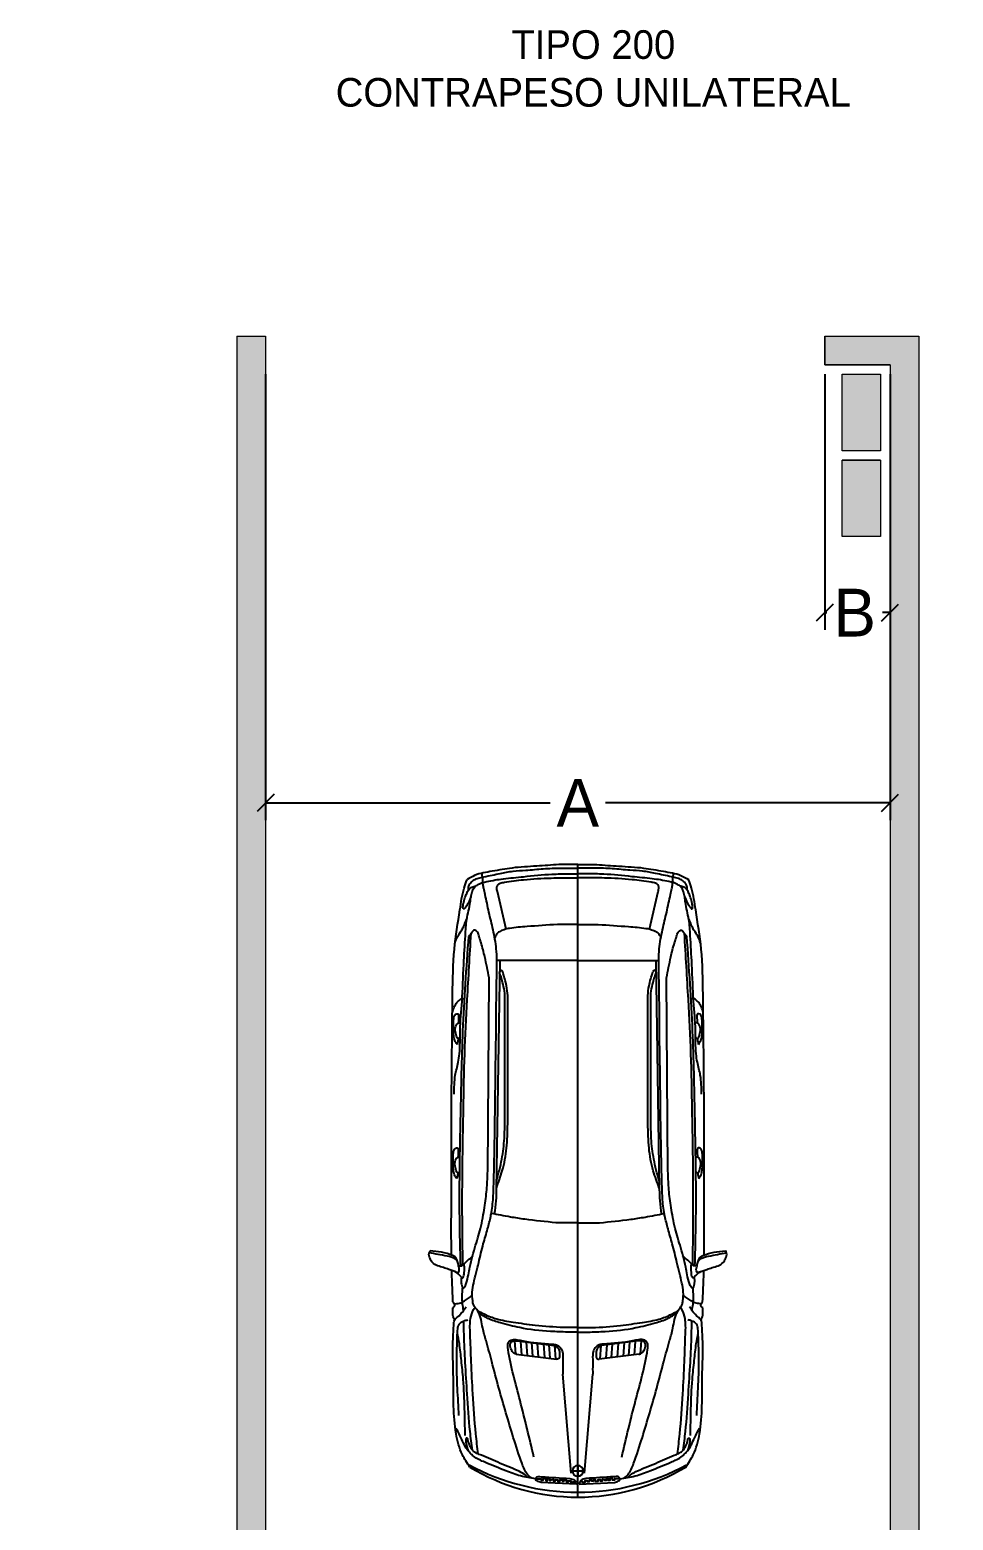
# Model space of a CAD drawing. Header units: millimetres. Extents: x -91473 to 54282, y -59594 to -16661.
# Drawn here: x -20972 to -16138, y -24462 to -16661 of the extents above; entities that cross this region are included whole.
import ezdxf

# ---------------------------------------------------------------- set-up
doc = ezdxf.new("R2010")
doc.units = ezdxf.units.MM
doc.header["$LTSCALE"] = 50
doc.header["$PDMODE"] = 3
doc.header["$PDSIZE"] = -20
doc.styles.get("Standard").update_dxf_attribs({"font": 'cdm.shx'})
doc.dimstyles.new('ELIAS', dxfattribs={"dimscale": 500, "dimtxt": 0.45, "dimasz": 0.18, "dimexe": 0.18, "dimexo": 0.1, "dimgap": 0.09, "dimtad": 0, "dimtih": 1, "dimtoh": 1, "dimdec": 0, "dimzin": 0, "dimdsep": 46, "dimtxsty": 'Standard', "dimcen": 0.09, "dimadec": 0, "dimazin": 0, "dimtfac": 1, "dimtdec": 0, "dimtofl": 0, "dimtmove": 0, "dimatfit": 3, "dimfxl": 1, "dimtolj": 1, "dimtzin": 0, "dimarcsym": 0})

# ---------------------------------------------------------------- blocks, each defined once
blk = doc.blocks.new('_Oblique')
at = {"color": 0, "linetype": 'ByBlock', "lineweight": -2}
blk.add_line((-0.5, -0.5), (0.5, 0.5), dxfattribs=at)
blk = doc.blocks.new('*D27')
at = {"color": 0, "lineweight": -2, "transparency": 16777216}
for p, q in [((-19737.8, -18463.7), (-19737.8, -20797.2)), ((-16468.8, -18463.7), (-16468.8, -20797.2)), ((-19737.8, -20707.2), (-18248.3, -20707.2)), ((-16468.8, -20707.2), (-17958.3, -20707.2))]:
    blk.add_line(p, q, dxfattribs=at)
at = {"layer": 'Defpoints', "color": 0, "lineweight": 30, "transparency": 16777216}
for p in [(-19737.8, -18413.7), (-16468.8, -18413.7), (-16468.8, -20707.2)]:
    blk.add_point(p, dxfattribs=at)
at = {"color": 0, "lineweight": -2, "transparency": 16777216, "xscale": 90, "yscale": 90, "zscale": 90, "rotation": 180}
blk.add_blockref('_Oblique', (-19737.8, -20707.2), dxfattribs=at)
at = {"color": 0, "lineweight": -2, "transparency": 16777216, "xscale": 90, "yscale": 90, "zscale": 90}
blk.add_blockref('_Oblique', (-16468.8, -20707.2), dxfattribs=at)
at = {"color": 0, "lineweight": 18, "transparency": 16777216, "insert": (-18103.3, -20707.2), "char_height": 250, "attachment_point": 5}
blk.add_mtext('\\A1;A', dxfattribs=at)
blk = doc.blocks.new('*D29')
at = {"color": 0, "lineweight": -2, "transparency": 16777216}
for p, q in [((-16810.9, -18463.7), (-16810.9, -19801.3)), ((-16468.8, -18463.7), (-16468.8, -19801.3)), ((-16810.9, -19711.3), (-16798.8, -19711.3)), ((-16468.8, -19711.3), (-16508.8, -19711.3))]:
    blk.add_line(p, q, dxfattribs=at)
at = {"layer": 'Defpoints', "color": 0, "lineweight": 30, "transparency": 16777216}
for p in [(-16810.9, -18413.7), (-16468.8, -18413.7), (-16468.8, -19711.3)]:
    blk.add_point(p, dxfattribs=at)
at = {"color": 0, "lineweight": -2, "transparency": 16777216, "xscale": 90, "yscale": 90, "zscale": 90, "rotation": 180}
blk.add_blockref('_Oblique', (-16810.9, -19711.3), dxfattribs=at)
at = {"color": 0, "lineweight": -2, "transparency": 16777216, "xscale": 90, "yscale": 90, "zscale": 90}
blk.add_blockref('_Oblique', (-16468.8, -19711.3), dxfattribs=at)
at = {"color": 0, "lineweight": 18, "transparency": 16777216, "insert": (-16653.8, -19711.3), "char_height": 250, "attachment_point": 5}
blk.add_mtext('\\A1;B', dxfattribs=at)

msp = doc.modelspace()

# ---------------------------------------------------------------- hatches: boundary and pattern name
at = {"lineweight": 30}
h = msp.add_hatch(color=6, dxfattribs=at)
h.dxf.hatch_style = 1
h.paths.add_polyline_path([(-19737.8, -18263.7), (-19887.8, -18263.7), (-19887.8, -25185.6), (-16318.8, -25185.6), (-16318.8, -18263.7), (-16810.9, -18263.7), (-16810.9, -18413.7), (-16468.8, -18413.7), (-16468.8, -25035.6), (-19737.8, -25035.6)])
h.paths.add_polyline_path([(-13446.5, -18263.7), (-13596.5, -18263.7), (-13596.5, -25185.6), (-10027.5, -25185.6), (-10027.5, -18263.7), (-10177.5, -18263.7), (-10177.5, -25035.6), (-13446.5, -25035.6)])
h.paths.add_polyline_path([(-12414, -28214.9), (-12414, -28706.9), (-12264, -28706.9), (-12264, -28364.9), (-11147.7, -28364.9), (-11147.7, -28214.9)])
h = msp.add_hatch(color=7, dxfattribs=at)
h.dxf.hatch_style = 1
h.paths.add_polyline_path([(-25406.3, -18463.7), (-25606.3, -18463.7), (-25606.3, -18863.7), (-25406.3, -18863.7)])
h.paths.add_polyline_path([(-22437.3, -18463.7), (-22637.3, -18463.7), (-22637.3, -18863.7), (-22437.3, -18863.7)])
h.paths.add_polyline_path([(-16518.8, -18463.7), (-16718.8, -18463.7), (-16718.8, -18863.7), (-16518.8, -18863.7)])
h.paths.add_polyline_path([(-16518.8, -18913.7), (-16718.8, -18913.7), (-16718.8, -19313.7), (-16518.8, -19313.7)])
h.paths.add_polyline_path([(-13196.5, -24585.6), (-13396.5, -24585.6), (-13396.5, -24985.6), (-13196.5, -24985.6)])
h.paths.add_polyline_path([(-10227.5, -24585.6), (-10427.5, -24585.6), (-10427.5, -24985.6), (-10227.5, -24985.6)])

# ---------------------------------------------------------------- linework, layer by layer
at = {"lineweight": 18}
for p, q in [((-19887.8, -18263.7), (-19887.8, -25185.6)), ((-19887.8, -18263.7), (-19737.8, -18263.7)), ((-19737.8, -18263.7), (-19737.8, -25035.6)), ((-16810.9, -18263.7), (-16810.9, -18413.7)), ((-16810.9, -18263.7), (-16318.8, -18263.7)), ((-16810.9, -18263.7), (-16318.8, -18263.7)), ((-16810.9, -18413.7), (-16810.9, -18263.7)), ((-16318.8, -18263.7), (-16318.8, -25185.6)), ((-16810.9, -18413.7), (-16468.8, -18413.7)), ((-16468.8, -18413.7), (-16810.9, -18413.7)), ((-16718.8, -18463.7), (-16518.8, -18463.7)), ((-16718.8, -18863.7), (-16718.8, -18463.7)), ((-16518.8, -18463.7), (-16518.8, -18863.7)), ((-16468.8, -18413.7), (-16468.8, -25035.6)), ((-16518.8, -18863.7), (-16718.8, -18863.7)), ((-16718.8, -18913.7), (-16518.8, -18913.7)), ((-16718.8, -19313.7), (-16718.8, -18913.7)), ((-16518.8, -18913.7), (-16718.8, -18913.7)), ((-16518.8, -18913.7), (-16518.8, -19313.7)), ((-16518.8, -19313.7), (-16718.8, -19313.7))]:
    msp.add_line(p, q, dxfattribs=at)
for p, q in [((-18103.3, -21030), (-18202.2, -21030)), ((-18192.8, -21048), (-18103.3, -21048)), ((-18103.3, -24341.1), (-18103.3, -21030)), ((-18103.3, -21030), (-18004.4, -21030)), ((-18013.8, -21048), (-18103.3, -21048)), ((-18194.9, -21079.1), (-18103.3, -21079.1)), ((-18187.9, -21099.5), (-18103.3, -21099.5)), ((-18011.7, -21079.1), (-18103.3, -21079.1)), ((-18018.6, -21099.5), (-18103.3, -21099.5)), ((-18478, -21367.7), (-18524, -21171.3)), ((-17728.6, -21367.7), (-17682.6, -21171.3)), ((-18103.3, -21343.2), (-18210.4, -21343.2)), ((-18103.3, -21343.2), (-17996.2, -21343.2)), ((-18512.3, -21531.6), (-18529.9, -22730.8)), ((-18103.3, -21531.6), (-18526.9, -21531.6)), ((-18103.3, -21531.6), (-17679.7, -21531.6)), ((-17694.3, -21531.6), (-17676.7, -22730.8)), ((-18575.2, -22635), (-18567.8, -21622.9)), ((-17631.4, -22635), (-17638.8, -21622.9)), ((-18486, -22334), (-18486, -21744.3)), ((-18470.4, -22387.6), (-18470.4, -21760.3)), ((-17736.2, -22387.6), (-17736.2, -21760.3)), ((-17720.5, -22334), (-17720.5, -21744.3)), ((-18103.3, -22904.6), (-18217.6, -22904.6)), ((-18103.3, -22904.6), (-17989, -22904.6)), ((-18103.3, -23453.2), (-18177.3, -23453.2)), ((-18103.3, -23477.3), (-18156.5, -23477.3)), ((-18103.3, -23453.2), (-18029.3, -23453.2)), ((-18103.3, -23477.3), (-18050, -23477.3)), ((-18434.5, -23522.3), (-18429.4, -23591.2)), ((-18420.6, -23523.2), (-18226.6, -23546.6)), ((-18403.3, -23525.4), (-18398.1, -23595.5)), ((-18374.2, -23528.9), (-18369, -23599)), ((-18345.6, -23532.2), (-18340.3, -23602.6)), ((-18315.3, -23535.9), (-18310, -23606.3)), ((-18283.2, -23539.7), (-18278, -23610.2)), ((-18254.9, -23543.2), (-18249.7, -23613.7)), ((-18224.6, -23547.7), (-18219.4, -23617.5)), ((-17982, -23547.7), (-17987.2, -23617.5)), ((-17785.9, -23523.2), (-17980, -23546.6)), ((-17951.6, -23543.2), (-17956.9, -23613.7)), ((-17923.4, -23539.7), (-17928.6, -23610.2)), ((-17891.3, -23535.9), (-17896.6, -23606.3)), ((-17861, -23532.2), (-17866.3, -23602.6)), ((-17832.4, -23528.9), (-17837.6, -23599)), ((-17803.3, -23525.4), (-17808.5, -23595.5)), ((-17772.1, -23522.3), (-17777.2, -23591.2)), ((-18425.3, -23592.1), (-18214.8, -23618)), ((-17781.3, -23592.1), (-17991.8, -23618)), ((-18138, -24215.3), (-18181.1, -23697.2)), ((-18068.6, -24215.3), (-18025.5, -23697.2)), ((-18103.3, -24174.9), (-18103.3, -24231.6)), ((-18131.6, -24203.3), (-18075, -24203.3)), ((-18110.9, -24273), (-18295.1, -24263.7)), ((-18095.7, -24273), (-17911.4, -24263.7))]:
    msp.add_line(p, q)
for points in [[(-18324, -24245.5), (-18295.1, -24245.5), (-18295.1, -24252), (-18284.1, -24252), (-18284.1, -24242.9), (-18270.5, -24242.9), (-18270.5, -24253.5), (-18262.4, -24253.5), (-18262.4, -24243.4), (-18251.4, -24243.4), (-18251.4, -24254.5), (-18244.3, -24254.5), (-18244.3, -24248), (-18231.3, -24248), (-18231.3, -24257), (-18221.2, -24257), (-18221.2, -24250), (-18208.1, -24250), (-18208.1, -24258.5), (-18196.6, -24258.5), (-18196.6, -24250.5), (-18184, -24250.5), (-18184, -24257), (-18177, -24257), (-18177, -24251.5), (-18162.9, -24251.5), (-18162.9, -24261.6), (-18153.8, -24261.6), (-18153.8, -24255.5), (-18139.8, -24255.5), (-18139.8, -24265.1), (-18130.2, -24265.1), (-18130.2, -24265.1), (-18130.2, -24260.1), (-18114.3, -24260.7)], [(-17882.5, -24245.5), (-17911.5, -24245.5), (-17911.5, -24252), (-17922.5, -24252), (-17922.5, -24242.9), (-17936.1, -24242.9), (-17936.1, -24253.5), (-17944.1, -24253.5), (-17944.1, -24243.4), (-17955.2, -24243.4), (-17955.2, -24254.5), (-17962.2, -24254.5), (-17962.2, -24248), (-17975.3, -24248), (-17975.3, -24257), (-17985.4, -24257), (-17985.4, -24250), (-17998.4, -24250), (-17998.4, -24258.5), (-18010, -24258.5), (-18010, -24250.5), (-18022.6, -24250.5), (-18022.6, -24257), (-18029.6, -24257), (-18029.6, -24251.5), (-18043.7, -24251.5), (-18043.7, -24261.6), (-18052.7, -24261.6), (-18052.7, -24255.5), (-18066.8, -24255.5), (-18066.8, -24265.1), (-18076.4, -24265.1), (-18076.4, -24265.1), (-18076.4, -24260.1), (-18092.3, -24260.7)]]:
    msp.add_lwpolyline(points)
for centre, radius, start, end in [((-18103.5, -23114.4), 1200.9, 241.72905, 270.01189), ((-18103.3, -24203.3), 28.3, 90, 270), ((-18103, -23114.4), 1200.9, 269.98811, 298.27095), ((-18103.3, -24203.3), 28.3, 270, 90), ((-18100.8, -23240.5), 1100.5, 238.9345, 269.8703), ((-18105.8, -23240.5), 1100.5, 270.1297, 301.0655)]:
    msp.add_arc(centre, radius, start, end)
for points in [[(-18202.2, -21030), (-18318.6, -21038.2), (-18447.2, -21048), (-18551.4, -21065.1), (-18643.3, -21087), (-18683.1, -21108.5)], [(-18674.8, -21161.5), (-18674, -21142.4), (-18665.4, -21127.6), (-18646.1, -21110.3), (-18623.9, -21101.1), (-18594.5, -21094.2), (-18510.1, -21076.5), (-18441.8, -21064.3), (-18375.9, -21059.4), (-18283.9, -21052), (-18192.8, -21048)], [(-17531.8, -21161.5), (-17532.5, -21142.4), (-17541.1, -21127.6), (-17560.5, -21110.3), (-17582.7, -21101.1), (-17612.1, -21094.2), (-17696.5, -21076.5), (-17764.8, -21064.3), (-17830.7, -21059.4), (-17922.7, -21052), (-18013.8, -21048)], [(-18004.4, -21030), (-17888, -21038.2), (-17759.3, -21048), (-17655.2, -21065.1), (-17563.3, -21087), (-17523.5, -21108.5)], [(-18750.2, -22231.7), (-18744.7, -22132.8), (-18729.3, -22064.6), (-18722.7, -22020.7), (-18719.4, -21898.7), (-18709.5, -21747), (-18700.7, -21552.9), (-18691.9, -21402.3), (-18684.2, -21316.6), (-18666.7, -21227.6), (-18663.4, -21201.2), (-18642.5, -21147.4), (-18626, -21134.2), (-18579.9, -21118.8), (-18492.8, -21104.4), (-18387.4, -21093.4), (-18238.8, -21080.2), (-18194.9, -21079.1)], [(-18641.2, -23347.3), (-18649.3, -23333.3), (-18653.6, -23313.2), (-18655.6, -23268), (-18648.1, -23220.4), (-18622.1, -23113), (-18598, -23015.4), (-18575.5, -22936.7), (-18559, -22870.1), (-18555.1, -22850.3), (-18549.1, -22806.2), (-18544.1, -22717.9), (-18540.3, -22553.9), (-18537, -22360.5), (-18533.8, -22093.9), (-18530.8, -21888.1), (-18528.4, -21637.6), (-18526.9, -21528.9), (-18530, -21471.1), (-18546.9, -21371), (-18568.5, -21279.1), (-18588.5, -21186.6), (-18595.4, -21155.1), (-18599.3, -21135), (-18600.3, -21115.1), (-18601.3, -21101.4), (-18603.2, -21089.7), (-18603.6, -21074.5)], [(-18524, -21171.3), (-18526.9, -21148.4), (-18521.6, -21135.5), (-18509.5, -21127.4), (-18487.4, -21122.4), (-18387, -21109.2), (-18242.5, -21100.5), (-18187.9, -21099.5)], [(-17682.6, -21171.3), (-17679.7, -21148.4), (-17685, -21135.5), (-17697.1, -21127.4), (-17719.2, -21122.4), (-17819.6, -21109.2), (-17964, -21100.5), (-18018.6, -21099.5)], [(-17456.4, -22231.7), (-17461.9, -22132.8), (-17477.3, -22064.6), (-17483.9, -22020.7), (-17487.2, -21898.7), (-17497.1, -21747), (-17505.9, -21552.9), (-17514.7, -21402.3), (-17522.3, -21316.6), (-17539.9, -21227.6), (-17543.2, -21201.2), (-17564.1, -21147.4), (-17580.6, -21134.2), (-17626.7, -21118.8), (-17713.8, -21104.4), (-17819.2, -21093.4), (-17967.8, -21080.2), (-18011.7, -21079.1)], [(-17565.4, -23347.3), (-17557.3, -23333.3), (-17553, -23313.2), (-17551, -23268), (-17558.5, -23220.4), (-17584.4, -23113), (-17608.6, -23015.4), (-17631.1, -22936.7), (-17647.6, -22870.1), (-17651.5, -22850.3), (-17657.5, -22806.2), (-17662.5, -22717.9), (-17666.3, -22553.9), (-17669.6, -22360.5), (-17672.7, -22093.9), (-17675.8, -21888.1), (-17678.1, -21637.6), (-17679.7, -21528.9), (-17676.6, -21471.1), (-17659.7, -21371), (-17638.1, -21279.1), (-17618.1, -21186.6), (-17611.2, -21155.1), (-17607.3, -21135), (-17606.3, -21115.1), (-17605.3, -21101.4), (-17603.4, -21089.7), (-17603, -21074.5)], [(-18704.9, -21250.7), (-18701.9, -21233.8), (-18693.9, -21203.5), (-18685, -21181), (-18674.6, -21161.4), (-18658.6, -21148.3), (-18637.2, -21142.2)], [(-18662.6, -21196.3), (-18669, -21212.5), (-18676.3, -21229.4), (-18682.6, -21240.8), (-18690.8, -21252.8), (-18695.9, -21259.6), (-18698.6, -21262), (-18700.3, -21262.1), (-18702.4, -21260.8), (-18703.8, -21257.4), (-18704.9, -21250.7)], [(-17501.7, -21250.7), (-17504.6, -21233.8), (-17512.7, -21203.5), (-17521.6, -21181), (-17531.9, -21161.4), (-17548, -21148.3), (-17569.3, -21142.2)], [(-17544, -21196.3), (-17537.6, -21212.5), (-17530.3, -21229.4), (-17524, -21240.8), (-17515.8, -21252.8), (-17510.6, -21259.6), (-17507.9, -21262), (-17506.3, -21262.1), (-17504.2, -21260.8), (-17502.7, -21257.4), (-17501.7, -21250.7)], [(-18745.9, -21440.6), (-18731.5, -21404.6), (-18712.3, -21375.5), (-18702.4, -21356.3), (-18683.1, -21310.4)], [(-18567.8, -21623), (-18590.2, -21513.3), (-18609.8, -21439.3), (-18620.5, -21406.3), (-18628.5, -21384), (-18635.6, -21376), (-18641.5, -21373.5), (-18648.9, -21375), (-18657.3, -21384.5), (-18674.1, -21405.7)], [(-18210.4, -21343.2), (-18369.2, -21354.4), (-18460.1, -21363.9), (-18489.5, -21370.8), (-18513.6, -21381.2), (-18528.3, -21395), (-18538.4, -21412.7)], [(-17996.2, -21343.2), (-17837.4, -21354.4), (-17746.5, -21363.9), (-17717.1, -21370.8), (-17693, -21381.2), (-17678.3, -21395), (-17668.2, -21412.7)], [(-17638.8, -21623), (-17616.4, -21513.3), (-17596.8, -21439.3), (-17586.1, -21406.3), (-17578.1, -21384), (-17571, -21376), (-17565, -21373.5), (-17557.7, -21375), (-17549.2, -21384.5), (-17532.5, -21405.7)], [(-17460.7, -21440.6), (-17475.1, -21404.6), (-17494.2, -21375.5), (-17504.2, -21356.3), (-17523.4, -21310.4)], [(-18716.3, -23130), (-18720.6, -22953.3), (-18721.8, -22666.1), (-18716.4, -22343), (-18704.4, -21901.8), (-18674.1, -21405.7)], [(-18705.2, -23127), (-18708, -22766.1), (-18702.1, -22311.8), (-18695.4, -22021.3), (-18682, -21737), (-18661.8, -21390.7)], [(-17501.4, -23127), (-17498.6, -22766.1), (-17504.5, -22311.8), (-17511.2, -22021.3), (-17524.6, -21737), (-17544.8, -21390.7)], [(-17490.3, -23130), (-17485.9, -22953.3), (-17484.8, -22666.1), (-17490.2, -22343), (-17502.2, -21901.8), (-17532.5, -21405.7)], [(-18486, -21744.3), (-18487.2, -21691.1), (-18497.3, -21646.5), (-18505.4, -21617.6), (-18513.2, -21595.8), (-18508.8, -21585), (-18503.6, -21583.5), (-18496.6, -21591.6)], [(-18470.4, -21760.3), (-18470.3, -21714.9), (-18476.3, -21665.4), (-18496.6, -21591.6)], [(-17736.2, -21760.3), (-17736.3, -21714.9), (-17730.3, -21665.4), (-17710, -21591.6)], [(-17720.5, -21744.3), (-17719.4, -21691.1), (-17709.3, -21646.5), (-17701.2, -21617.6), (-17693.3, -21595.8), (-17697.7, -21585), (-17703, -21583.5), (-17710, -21591.6)], [(-18760, -21803.9), (-18750, -21776.7), (-18736.2, -21752.4), (-18720.9, -21737.7), (-18714.7, -21732.9), (-18695.8, -21734)], [(-17446.5, -21803.9), (-17456.6, -21776.7), (-17470.4, -21752.4), (-17485.6, -21737.7), (-17491.8, -21732.9), (-17510.8, -21734)], [(-18735.5, -21970.9), (-18744.6, -21956.5), (-18751.7, -21933.7), (-18754.2, -21903.3), (-18752.4, -21833.4), (-18747.8, -21818), (-18737.5, -21810.6), (-18730.1, -21811.9), (-18727.2, -21819.7)], [(-18727.2, -21819.7), (-18727.7, -21847.9), (-18728.9, -21859.6)], [(-17479.4, -21819.7), (-17478.9, -21847.9), (-17477.7, -21859.6)], [(-17471, -21970.9), (-17462, -21956.5), (-17454.9, -21933.7), (-17452.4, -21903.3), (-17454.1, -21833.4), (-17458.8, -21818), (-17469.1, -21810.6), (-17476.4, -21811.9), (-17479.4, -21819.7)], [(-18719.8, -21933.5), (-18724, -21939.1), (-18730.1, -21940.5), (-18735, -21937.3), (-18738.7, -21929), (-18739.2, -21868.5), (-18733.3, -21861.9), (-18725.7, -21858.9), (-18718.8, -21859)], [(-17486.8, -21933.5), (-17482.6, -21939.1), (-17476.4, -21940.5), (-17471.5, -21937.3), (-17467.9, -21929), (-17467.4, -21868.5), (-17473.2, -21861.9), (-17480.8, -21858.9), (-17487.8, -21859)], [(-18728.9, -21940.7), (-18730.6, -21953), (-18735.5, -21970.9)], [(-17477.7, -21940.7), (-17475.9, -21953), (-17471, -21970.9)], [(-18529.8, -22723.5), (-18498.6, -22632.5), (-18476, -22513.8), (-18470.4, -22387.6)], [(-18529.3, -22686.9), (-18501.1, -22571.4), (-18487.9, -22462.8), (-18486, -22334)], [(-17676.8, -22723.5), (-17708, -22632.5), (-17730.6, -22513.8), (-17736.2, -22387.6)], [(-17677.3, -22686.9), (-17705.5, -22571.4), (-17718.7, -22462.8), (-17720.5, -22334)], [(-18737.2, -22673.2), (-18746.3, -22658.7), (-18753.4, -22635.9), (-18755.8, -22605.5), (-18754.1, -22535.7), (-18749.5, -22520.3), (-18739.2, -22512.9), (-18731.8, -22514.1), (-18728.9, -22522)], [(-18728.9, -22522), (-18729.4, -22550.2), (-18730.6, -22561.9)], [(-17477.7, -22522), (-17477.2, -22550.2), (-17476, -22561.9)], [(-17469.3, -22673.2), (-17460.3, -22658.7), (-17453.2, -22635.9), (-17450.7, -22605.5), (-17452.4, -22535.7), (-17457.1, -22520.3), (-17467.4, -22512.9), (-17474.7, -22514.1), (-17477.7, -22522)], [(-18721.5, -22635.8), (-18725.7, -22641.3), (-18731.8, -22642.8), (-18736.7, -22639.6), (-18740.4, -22631.3), (-18740.9, -22570.7), (-18735, -22564.1), (-18727.4, -22561.2), (-18720.5, -22561.3)], [(-17485.1, -22635.8), (-17480.9, -22641.3), (-17474.7, -22642.8), (-17469.8, -22639.6), (-17466.2, -22631.3), (-17465.7, -22570.7), (-17471.6, -22564.1), (-17479.1, -22561.2), (-17486.1, -22561.3)], [(-18730.5, -22642.9), (-18732.3, -22655.3), (-18737.2, -22673.2)], [(-18712.4, -23189.2), (-18713.9, -23202.9), (-18712.1, -23226.2), (-18708.4, -23240.7), (-18707.6, -23244.1), (-18704, -23247.5), (-18698.6, -23244.3), (-18687.5, -23222.7), (-18675.8, -23176.8), (-18668, -23137.3), (-18638.3, -23022.2), (-18609.5, -22921.3), (-18598.2, -22863.8), (-18589.5, -22813.1), (-18579.3, -22720.5), (-18575.2, -22635)], [(-17494.2, -23189.2), (-17492.7, -23202.9), (-17494.5, -23226.2), (-17498.1, -23240.7), (-17499, -23244.1), (-17502.6, -23247.5), (-17508, -23244.3), (-17519.1, -23222.7), (-17530.8, -23176.8), (-17538.6, -23137.3), (-17568.3, -23022.2), (-17597, -22921.3), (-17608.4, -22863.8), (-17617.1, -22813.1), (-17627.3, -22720.5), (-17631.4, -22635)], [(-17476, -22642.9), (-17474.2, -22655.3), (-17469.3, -22673.2)], [(-18529.9, -22730.8), (-18532.4, -22789.9), (-18540.7, -22859)], [(-17676.7, -22730.8), (-17674.2, -22789.9), (-17665.9, -22859)], [(-18217.6, -22904.6), (-18380.3, -22886.6), (-18455.9, -22874.8), (-18556.2, -22856)], [(-17989, -22904.6), (-17826.2, -22886.6), (-17750.7, -22874.8), (-17650.4, -22856)], [(-18712.4, -23189.2), (-18729.6, -23172.9), (-18738.7, -23165.6), (-18778.3, -23148.8), (-18806.2, -23139.5), (-18863.5, -23113.3), (-18876.4, -23091.7), (-18882.2, -23063.2), (-18876.9, -23050.9)], [(-18733.6, -23104.9), (-18748, -23092.6), (-18787.3, -23079.8), (-18881.7, -23061.4)], [(-18740.9, -23164.1), (-18728.6, -23164.8), (-18723.7, -23156.9), (-18725.2, -23142.3), (-18729.7, -23118), (-18736.4, -23097.8), (-18745.4, -23083.6), (-18758.5, -23076.1), (-18876.9, -23050.9)], [(-18727.5, -23130.3), (-18709.8, -23129.4), (-18694.3, -23116.7), (-18651.5, -23077.2)], [(-17479.1, -23130.3), (-17496.8, -23129.4), (-17512.3, -23116.7), (-17555.1, -23077.2)], [(-17494.2, -23189.2), (-17476.9, -23172.9), (-17467.9, -23165.6), (-17428.3, -23148.8), (-17400.3, -23139.5), (-17343, -23113.3), (-17330.2, -23091.7), (-17324.4, -23063.2), (-17329.6, -23050.9)], [(-17465.6, -23164.1), (-17478, -23164.8), (-17482.8, -23156.9), (-17481.3, -23142.3), (-17476.9, -23118), (-17470.1, -23097.8), (-17461.2, -23083.6), (-17448.1, -23076.1), (-17329.6, -23050.9)], [(-17473, -23104.9), (-17458.5, -23092.6), (-17419.3, -23079.8), (-17324.9, -23061.4)], [(-18712.4, -23189.2), (-18706, -23193.4), (-18700.9, -23185.9), (-18697.6, -23162.8), (-18696.6, -23135.5), (-18698.6, -23121.3)], [(-17494.2, -23189.2), (-17500.6, -23193.4), (-17505.7, -23185.9), (-17509, -23162.8), (-17510, -23135.5), (-17507.9, -23121.3)], [(-18701.1, -23363.3), (-18706.5, -23330.7), (-18706.5, -23245.6)], [(-17505.4, -23363.3), (-17500.1, -23330.7), (-17500.1, -23245.6)], [(-18758.2, -23350.5), (-18747.8, -23338.1), (-18756.8, -23318.1)], [(-18750, -23328.2), (-18723.1, -23326.4), (-18696.6, -23313.1), (-18655.4, -23284.4)], [(-17456.6, -23328.2), (-17483.5, -23326.4), (-17510, -23313.1), (-17551.2, -23284.4)], [(-17448.4, -23350.5), (-17458.8, -23338.1), (-17449.8, -23318.1)], [(-18668.7, -24183.2), (-18707.4, -24119), (-18740.6, -24009.2), (-18754.5, -23718.4), (-18756.3, -23506.9), (-18753, -23441.4), (-18748.9, -23414.6), (-18731.4, -23397.1), (-18688, -23344.5)], [(-18747.5, -23412.4), (-18756.1, -23396.1), (-18758.2, -23365), (-18758.2, -23350.5)], [(-18625.2, -24115), (-18636.9, -24010.2), (-18653, -23800.7), (-18661.5, -23632.8), (-18666.8, -23487.4), (-18667.9, -23443.6), (-18664.7, -23406.2), (-18648.7, -23359.1), (-18641.2, -23347.3)], [(-18344.4, -24242.2), (-18366.3, -24222.4), (-18395.1, -24165.4), (-18441, -24028.2), (-18479.5, -23899.1), (-18516.5, -23770.7), (-18553.7, -23630.4), (-18583.8, -23521.3), (-18601, -23456), (-18609.9, -23411.4), (-18625, -23370.2), (-18641.2, -23347.3)], [(-18177.3, -23453.2), (-18326.7, -23442.8), (-18442.2, -23426), (-18526.8, -23409.6), (-18560.9, -23398.2), (-18594, -23383.2), (-18627.7, -23365.7)], [(-18029.3, -23453.2), (-17879.8, -23442.8), (-17764.4, -23426), (-17679.7, -23409.6), (-17645.7, -23398.2), (-17612.6, -23383.2), (-17578.8, -23365.7)], [(-17862.2, -24242.2), (-17840.3, -24222.4), (-17811.5, -24165.4), (-17765.5, -24028.2), (-17727.1, -23899.1), (-17690.1, -23770.7), (-17652.9, -23630.4), (-17622.7, -23521.3), (-17605.6, -23456), (-17596.7, -23411.4), (-17581.6, -23370.2), (-17565.4, -23347.3)], [(-17581.4, -24115), (-17569.6, -24010.2), (-17553.6, -23800.7), (-17545.1, -23632.8), (-17539.7, -23487.4), (-17538.7, -23443.6), (-17541.9, -23406.2), (-17557.9, -23359.1), (-17565.4, -23347.3)], [(-17537.9, -24183.2), (-17499.2, -24119), (-17466, -24009.2), (-17452.1, -23718.4), (-17450.3, -23506.9), (-17453.6, -23441.4), (-17457.7, -23414.6), (-17475.2, -23397.1), (-17518.6, -23344.5)], [(-17459, -23412.4), (-17450.5, -23396.1), (-17448.4, -23365), (-17448.4, -23350.5)], [(-18725.5, -23914.1), (-18733.2, -23771.5), (-18737, -23622.6), (-18734.4, -23503), (-18731.9, -23459.7), (-18724.3, -23435.5), (-18700.1, -23419), (-18678.6, -23412.5)], [(-18655.1, -24094.9), (-18667, -23996.8), (-18682.3, -23800.8), (-18692.5, -23635.3), (-18698.8, -23489), (-18700.1, -23419)], [(-17551.5, -24094.9), (-17539.5, -23996.8), (-17524.3, -23800.8), (-17514.1, -23635.3), (-17507.7, -23489), (-17506.5, -23419)], [(-17481, -23914.1), (-17473.4, -23771.5), (-17469.6, -23622.6), (-17472.1, -23503), (-17474.7, -23459.7), (-17482.3, -23435.5), (-17506.5, -23419), (-17528, -23412.5)], [(-18693.3, -24019.1), (-18695.7, -23879.3), (-18703.1, -23724.1), (-18712.9, -23626), (-18723.5, -23536.9), (-18733.8, -23480.5)], [(-18333.3, -24131.3), (-18405.8, -23835.1), (-18468.2, -23567.9), (-18469.8, -23555.3), (-18467.9, -23535.7), (-18460.2, -23523.3), (-18447.2, -23517.2), (-18421.4, -23517.2), (-18390.2, -23523.4), (-18236.7, -23540), (-18215.4, -23543.8), (-18200.9, -23552), (-18187.9, -23568.5), (-18183.5, -23580.5), (-18181.1, -23618.7), (-18181.1, -23645.8), (-18181.1, -23697.2)], [(-17873.3, -24131.3), (-17800.7, -23835.1), (-17738.3, -23567.9), (-17736.8, -23555.3), (-17738.7, -23535.7), (-17746.4, -23523.3), (-17759.4, -23517.2), (-17785.2, -23517.2), (-17816.4, -23523.4), (-17969.9, -23540), (-17991.2, -23543.8), (-18005.7, -23552), (-18018.7, -23568.5), (-18023.1, -23580.5), (-18025.5, -23618.7), (-18025.5, -23645.8), (-18025.5, -23697.2)], [(-17513.3, -24019.1), (-17510.9, -23879.3), (-17503.5, -23724.1), (-17493.7, -23626), (-17483.1, -23536.9), (-17472.8, -23480.5)], [(-18324, -24245.5), (-18403.4, -24229.9), (-18480.9, -24202.9), (-18589.8, -24158.5), (-18649.9, -24126.2), (-18666.6, -24110.2), (-18682.1, -24092.2), (-18701.3, -24058.2), (-18739.6, -23979.8)], [(-17882.5, -24245.5), (-17803.2, -24229.9), (-17725.7, -24202.9), (-17616.8, -24158.5), (-17556.7, -24126.2), (-17539.9, -24110.2), (-17524.5, -24092.2), (-17505.3, -24058.2), (-17467, -23979.8)], [(-18364.3, -24238.7), (-18384.6, -24220.6), (-18416.1, -24203.3), (-18522.8, -24158.3), (-18619.6, -24117.1), (-18643.3, -24106.3), (-18656.1, -24093.6), (-18669.7, -24069.5), (-18678.8, -24040.8), (-18682.1, -24032.5), (-18685.8, -24031.6), (-18688.2, -24033.2), (-18689.8, -24043.3), (-18684.7, -24074.9), (-18676.1, -24099.8)], [(-17842.3, -24238.7), (-17822, -24220.6), (-17790.5, -24203.3), (-17683.8, -24158.3), (-17587, -24117.1), (-17563.3, -24106.3), (-17550.5, -24093.6), (-17536.9, -24069.5), (-17527.8, -24040.8), (-17524.5, -24032.5), (-17520.7, -24031.6), (-17518.4, -24033.2), (-17516.8, -24043.3), (-17521.9, -24074.9), (-17530.5, -24099.8)], [(-18295.1, -24263.7), (-18316.5, -24256.1), (-18323.6, -24249.9), (-18321.8, -24239.6), (-18295.6, -24233.8), (-18145.2, -24244.1), (-18120.8, -24251.6), (-18115, -24259.2), (-18110.9, -24273)], [(-17911.4, -24263.7), (-17890.1, -24256.1), (-17883, -24249.9), (-17884.8, -24239.6), (-17911, -24233.8), (-18061.3, -24244.1), (-18085.8, -24251.6), (-18091.6, -24259.2), (-18095.7, -24273)]]:
    msp.add_spline(points, degree=3)
for points, knots in [([(-18764.8, -23073.6), (-18766.4, -22952.4), (-18763.5, -22698.9), (-18765.3, -22244.3), (-18760.4, -21832.1), (-18756.2, -21481.5), (-18724.1, -21297.1), (-18707.3, -21174.1), (-18688.5, -21123.2), (-18683.1, -21108.5)], [0.069293, 0.069293, 0.069293, 0.069293, 0.1722401, 0.2845904, 0.4554356, 0.5228586, 0.5816435, 0.614478, 0.6277141, 0.6277141, 0.6277141, 0.6277141]), ([(-17441.8, -23073.6), (-17440.1, -22952.4), (-17443.1, -22698.9), (-17441.3, -22244.3), (-17446.2, -21832.1), (-17450.4, -21481.5), (-17482.5, -21297.1), (-17499.3, -21174.1), (-17518.1, -21123.2), (-17523.5, -21108.5)], [0.069293, 0.069293, 0.069293, 0.069293, 0.1722401, 0.2845904, 0.4554356, 0.5228586, 0.5816435, 0.614478, 0.6277141, 0.6277141, 0.6277141, 0.6277141]), ([(-18756.8, -23318.1), (-18758.6, -23278.9), (-18761.2, -23224.1), (-18762.8, -23169.4), (-18763.2, -23153.8)], [0, 0, 0, 0, 0.03334031, 0.04655404, 0.04655404, 0.04655404, 0.04655404]), ([(-17449.8, -23318.1), (-17448, -23278.9), (-17445.4, -23224.1), (-17443.7, -23169.4), (-17443.3, -23153.8)], [0, 0, 0, 0, 0.03334031, 0.04655404, 0.04655404, 0.04655404, 0.04655404]), ([(-18156.5, -23477.3), (-18186.7, -23476.2), (-18270.6, -23472.6), (-18389.4, -23461.2), (-18496.9, -23431.6), (-18571.9, -23411.2), (-18606.6, -23386.6), (-18622.1, -23375.6)], [0.0150966, 0.0150966, 0.0150966, 0.0150966, 0.0407382, 0.0864628, 0.1158894, 0.1356581, 0.1517244, 0.1517244, 0.1517244, 0.1517244]), ([(-18050, -23477.3), (-18019.9, -23476.2), (-17936, -23472.6), (-17817.2, -23461.2), (-17709.7, -23431.6), (-17634.7, -23411.2), (-17600, -23386.6), (-17584.5, -23375.6)], [0.0150966, 0.0150966, 0.0150966, 0.0150966, 0.0407382, 0.0864628, 0.1158894, 0.1356581, 0.1517244, 0.1517244, 0.1517244, 0.1517244]), ([(-18422, -23592.5), (-18425.3, -23592.2), (-18433.1, -23590.9), (-18445.5, -23581.2), (-18453.8, -23566.4), (-18458.9, -23549.3), (-18457.3, -23531.8), (-18440.3, -23520.8), (-18427.9, -23522.3), (-18420.6, -23523.2)], [0.02034572, 0.02034572, 0.02034572, 0.02034572, 0.02311181, 0.02703858, 0.03318568, 0.03720095, 0.04230664, 0.04664467, 0.05269274, 0.05269274, 0.05269274, 0.05269274]), ([(-18226.6, -23546.6), (-18221.7, -23549.4), (-18212.4, -23554.7), (-18202.6, -23566.1), (-18198.3, -23579.3), (-18199.3, -23591.4), (-18197.8, -23602.7), (-18201.3, -23610.9), (-18205.3, -23619.5), (-18211.5, -23618.4), (-18214.8, -23618)], [0, 0, 0, 0, 0.0047793, 0.00907583, 0.01243343, 0.01620274, 0.01939947, 0.0218185, 0.02387629, 0.02648605, 0.02648605, 0.02648605, 0.02648605]), ([(-17980, -23546.6), (-17984.9, -23549.4), (-17994.2, -23554.7), (-18004, -23566.1), (-18008.2, -23579.3), (-18007.3, -23591.4), (-18008.8, -23602.7), (-18005.2, -23610.9), (-18001.3, -23619.5), (-17995.1, -23618.4), (-17991.8, -23618)], [0, 0, 0, 0, 0.0047793, 0.00907583, 0.01243343, 0.01620274, 0.01939947, 0.0218185, 0.02387629, 0.02648605, 0.02648605, 0.02648605, 0.02648605]), ([(-17784.6, -23592.5), (-17781.3, -23592.2), (-17773.5, -23590.9), (-17761, -23581.2), (-17752.8, -23566.4), (-17747.7, -23549.3), (-17749.3, -23531.8), (-17766.3, -23520.8), (-17778.7, -23522.3), (-17785.9, -23523.2)], [0.02034572, 0.02034572, 0.02034572, 0.02034572, 0.02311181, 0.02703858, 0.03318568, 0.03720095, 0.04230664, 0.04664467, 0.05269274, 0.05269274, 0.05269274, 0.05269274])]:
    msp.add_open_spline(points, degree=3, knots=knots)

# ---------------------------------------------------------------- texts
at = {"lineweight": 30, "insert": (-18022.2, -17065.3), "char_height": 150, "attachment_point": 8}
msp.add_mtext_dynamic_manual_height_columns('TIPO 200\\PCONTRAPESO UNILATERAL', width=4045.211, gutter_width=24086.4, heights=[1524.4], dxfattribs=at)

# ---------------------------------------------------------------- dimensions: what is measured, and where the dimension line sits
at = {"lineweight": 18}
dim = msp.add_linear_dim(base=(-16468.8, -20707.2), p1=(-19737.8, -18413.7), p2=(-16468.8, -18413.7), text='A', dimstyle='ELIAS', override={"dimtxt": 0.5, "dimblk1": 'Oblique', "dimblk2": 'Oblique', "dimsah": 1}, dxfattribs=at)
dim.commit()
dim.dimension.update_dxf_attribs({"geometry": '*D27', "text_midpoint": (-18103.3, -20707.2)})
dim = msp.add_linear_dim(base=(-16468.8, -19711.3), p1=(-16810.9, -18413.7), p2=(-16468.8, -18413.7), angle=180, text='B', dimstyle='ELIAS', override={"dimtxt": 0.5, "dimblk1": 'Oblique', "dimblk2": 'Oblique', "dimsah": 1}, dxfattribs=at)
dim.commit()
dim.dimension.update_dxf_attribs({"geometry": '*D29', "text_midpoint": (-16653.8, -19711.3), "dimtype": 160})

doc.saveas('drawing.dxf')
